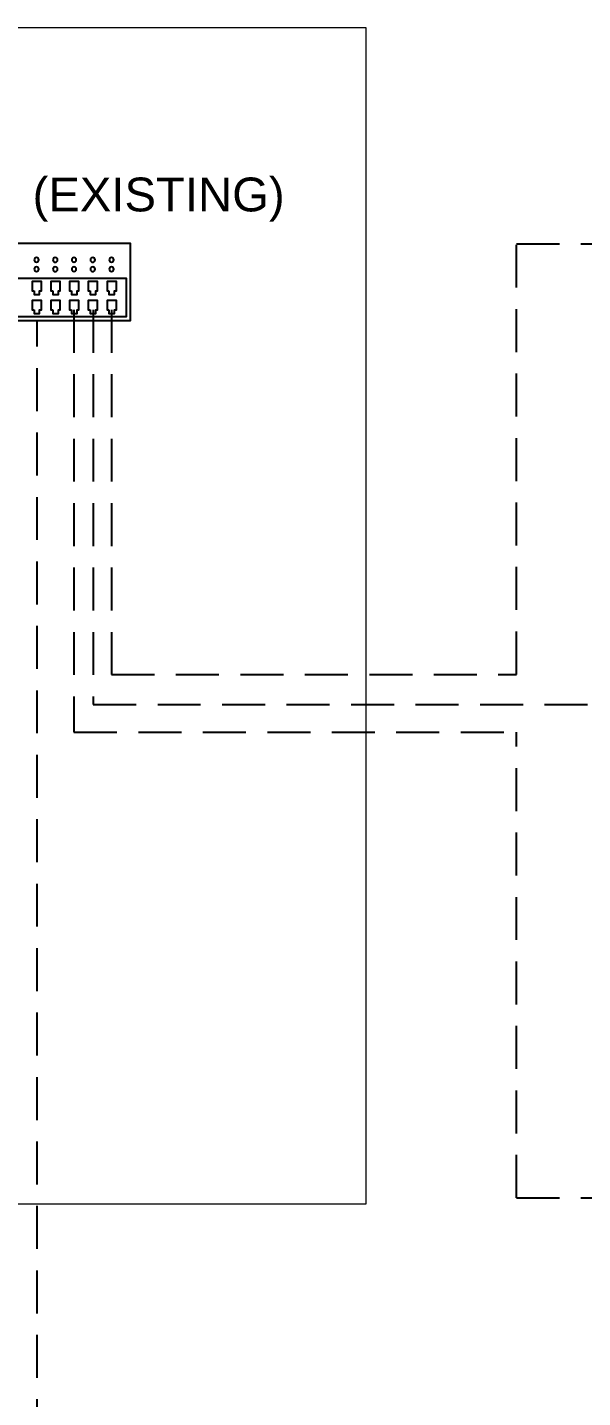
# Paper-space layout 'Sample Network Drawing - A1 Sheet' of a CAD drawing. Extents: x 49 to 806, y 22 to 564.
# Drawn here: x 318 to 359, y 185.5 to 286.7 of the extents above; entities that cross this region are included whole.
import ezdxf

# ---------------------------------------------------------------- set-up
doc = ezdxf.new("R2010")
doc.units = 0
doc.linetypes.add('HIDDEN2', pattern=[4.7625, 3.175, -1.5875])
for name, color, linetype, lineweight in [('G-ANNO-SYMB-EXST', 252, 'Continuous', 13), ('N-ANNO-TEXT-EXST', 252, 'Continuous', 18), ('N-EQPM-EXST', 252, 'Continuous', 25), ('N-SGNL-ELEC_EXST', 252, 'HIDDEN2', 25)]:
    doc.layers.add(name, color=color, linetype=linetype, lineweight=lineweight)
doc.styles.add('_CGS_2-5_NOTES', font='arial.ttf', dxfattribs={"height": 2.5})

psp = doc.layouts.new('Sample Network Drawing - A1 Sheet')

# ---------------------------------------------------------------- linework, layer by layer
at = {"layer": 'G-ANNO-SYMB-EXST', "ltscale": 10}
psp.add_lwpolyline([(237.75, 286.74), (342.96, 286.74), (342.96, 199.78), (237.75, 199.78)], close=True, dxfattribs=at)
at = {"layer": 'N-EQPM-EXST', "linetype": 'Continuous'}
for points in [[(307.57, 265.09), (325.57, 265.09), (325.57, 270.77), (307.57, 270.77)], [(307.85, 265.38), (325.28, 265.38), (325.28, 268.19), (307.85, 268.19)], [(318.44, 267.28), (318.44, 267), (318.85, 267), (318.85, 267.28), (318.99, 267.28), (318.99, 267.97), (318.3, 267.97), (318.3, 267.28)], [(319.82, 267.28), (319.82, 267), (320.24, 267), (320.24, 267.28), (320.37, 267.28), (320.37, 267.97), (319.68, 267.97), (319.68, 267.28)], [(321.2, 267.28), (321.2, 267), (321.62, 267), (321.62, 267.28), (321.76, 267.28), (321.76, 267.97), (321.07, 267.97), (321.07, 267.28)], [(322.59, 267.28), (322.59, 267), (323, 267), (323, 267.28), (323.14, 267.28), (323.14, 267.97), (322.45, 267.97), (322.45, 267.28)], [(323.97, 267.28), (323.97, 267), (324.39, 267), (324.39, 267.28), (324.53, 267.28), (324.53, 267.97), (323.84, 267.97), (323.84, 267.28)], [(318.44, 265.87), (318.44, 265.59), (318.85, 265.59), (318.85, 265.87), (318.99, 265.87), (318.99, 266.56), (318.3, 266.56), (318.3, 265.87)], [(319.82, 265.87), (319.82, 265.59), (320.24, 265.59), (320.24, 265.87), (320.37, 265.87), (320.37, 266.56), (319.68, 266.56), (319.68, 265.87)], [(321.2, 265.87), (321.2, 265.59), (321.62, 265.59), (321.62, 265.87), (321.76, 265.87), (321.76, 266.56), (321.07, 266.56), (321.07, 265.87)], [(322.59, 265.87), (322.59, 265.59), (323, 265.59), (323, 265.87), (323.14, 265.87), (323.14, 266.56), (322.45, 266.56), (322.45, 265.87)], [(323.97, 265.87), (323.97, 265.59), (324.39, 265.59), (324.39, 265.87), (324.53, 265.87), (324.53, 266.56), (323.84, 266.56), (323.84, 265.87)]]:
    psp.add_lwpolyline(points, close=True, dxfattribs=at)
for points in [[(318.45, 269.56, 1), (318.79, 269.56, 1)], [(319.83, 269.56, 1), (320.18, 269.56, 1)], [(321.22, 269.56, 1), (321.56, 269.56, 1)], [(322.6, 269.56, 1), (322.95, 269.56, 1)], [(323.99, 269.56, 1), (324.33, 269.56, 1)], [(318.45, 268.87, 1), (318.79, 268.87, 1)], [(319.83, 268.87, 1), (320.18, 268.87, 1)], [(321.22, 268.87, 1), (321.56, 268.87, 1)], [(322.6, 268.87, 1), (322.95, 268.87, 1)], [(323.99, 268.87, 1), (324.33, 268.87, 1)]]:
    psp.add_lwpolyline(points, format="xyb", close=True, dxfattribs=at)
at = {"layer": 'N-SGNL-ELEC_EXST'}
for p, q in [((354.07, 270.74), (378.05, 270.74)), ((354.07, 238.93), (354.07, 270.74)), ((321.39, 265.87), (321.39, 234.66)), ((322.81, 265.87), (322.81, 236.69)), ((324.16, 265.87), (324.16, 238.93)), ((318.66, 153.61), (318.66, 265.09)), ((324.16, 238.93), (354.07, 238.93)), ((322.81, 236.69), (385.2, 236.69)), ((321.39, 234.66), (354.07, 234.66)), ((354.07, 200.25), (354.07, 234.66)), ((354.07, 200.25), (378.05, 200.25))]:
    psp.add_line(p, q, dxfattribs=at)

# ---------------------------------------------------------------- texts
at = {"layer": 'N-ANNO-TEXT-EXST', "insert": (318.33, 275.64), "char_height": 2.5, "width": 70.5403, "attachment_point": 1, "style": '_CGS_2-5_NOTES'}
psp.add_mtext('(EXISTING)', dxfattribs=at)

doc.saveas('drawing.dxf')
